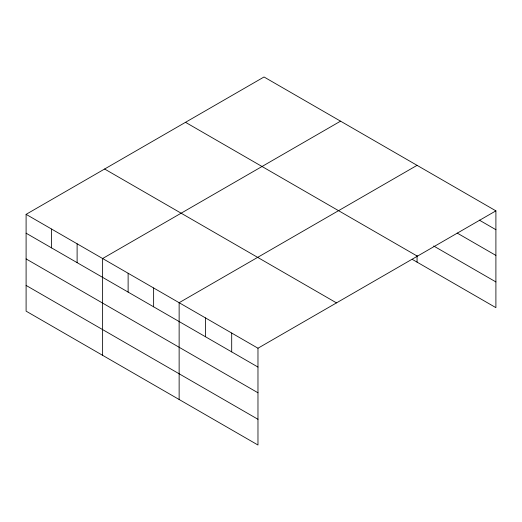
<?xml version="1.0" encoding="UTF-8"?>
<svg xmlns="http://www.w3.org/2000/svg" width="522" height="522" viewBox="0 0 522 522"><rect width="100%" height="100%" fill="white"/><g stroke="black" fill="none" stroke-linecap="round" stroke-linejoin="round"><path stroke-width="0.78" d="M26.1 214.346L257.972 348.22L257.972 445.018L26.1 311.145L26.1 214.346L264.028 76.982L495.9 210.855L495.9 307.654L412.236 259.349M340.546 121.163L102.619 258.527L102.619 355.319M417.065 165.337L179.137 302.701L179.137 399.5M257.972 348.22L495.9 210.855M479.3 220.114L495.9 229.7M457.174 233.066L495.9 255.421M433.658 245.992L495.9 281.926M185.512 122.318L417.385 256.185M104.615 169.017L336.488 302.89M26.1 233.19L257.972 367.064M26.1 258.919L257.972 392.785M26.1 285.423L257.972 419.29M417.065 255.702L417.065 262.135M231.696 333.049L231.696 351.893M205.414 317.878L205.414 336.723M153.631 287.981L153.631 306.825M128.125 273.254L128.125 292.098M77.112 243.8L77.112 262.644M51.606 229.073L51.606 247.917"/></g></svg>
